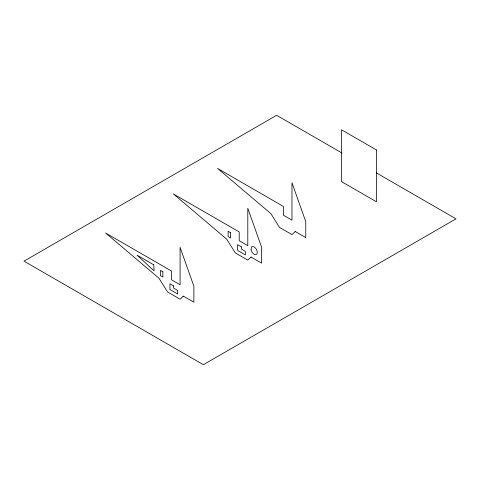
<?xml version="1.0" encoding="UTF-8"?>
<svg xmlns="http://www.w3.org/2000/svg" width="480" height="480" viewBox="0 0 480 480"><rect width="100%" height="100%" fill="white"/><g stroke="black" fill="none" stroke-linecap="round" stroke-linejoin="round"><path stroke-width="0.72" d="M342.03 153.054L276.63 115.296L24 261.15L203.37 364.704L456 218.85L376.35 172.866M251.052 249.798L251.868 251.892A4.476 2.58 60 0 0 254.106 254.256C255.966 255.642 257.994 253.368 257.16 251.424A4.476 2.58 60 0 0 254.52 247.218A4.476 2.58 60 0 0 251.364 247.194L251.046 249.744M183.348 296.13L180.084 299.196L167.58 291.978L159 278.256L105.654 233.016L171.51 271.038L171.51 279.804L180.084 284.754L180.084 247.374L193.878 286.23L193.878 302.208L183.348 296.13M251.052 257.046L247.788 260.112L235.284 252.888L226.704 239.166L173.358 193.926L239.214 231.948L239.214 240.714L247.788 245.67L247.788 208.284L261.576 247.14L261.576 263.124L251.052 257.046M295.242 231.528L291.978 234.594L279.474 227.376L270.894 213.654L217.548 168.414L283.404 206.436L283.404 215.202L291.978 220.158L291.978 182.772L305.766 221.628L305.766 237.612L295.242 231.528M376.428 149.94L341.556 129.804L341.556 181.626L376.428 201.762L376.428 149.94M230.574 232.716L228.12 231.294L228.12 236.55L230.574 237.972L230.574 232.716M241.386 246.846L237.636 244.68L237.636 250.428L245.376 254.898L245.376 251.4L241.386 249.096L241.386 246.846M153.786 264.834L137.058 255.174L154.032 270.822L153.786 264.834M162.87 271.8L160.416 270.384L160.416 275.64L162.87 277.056L162.87 271.8M173.682 285.93L169.932 283.77L169.932 289.518L177.672 293.982L177.672 290.49L173.682 288.186L173.682 285.93"/></g></svg>
